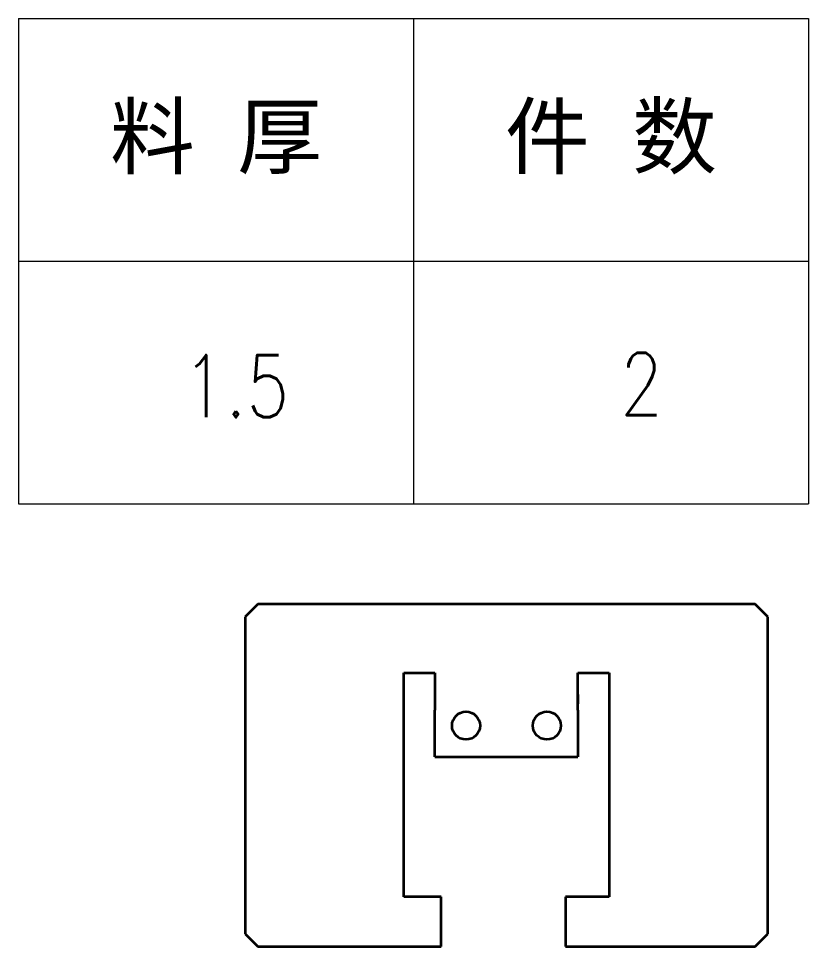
# Model space of a CAD drawing. Header units: millimetres. Extents: x 1201 to 11615, y -7347 to 2683.
# Drawn here: x 6216.9 to 6343.9, y 1857.2 to 2006.4 of the extents above; entities that cross this region are included whole.
import ezdxf
from ezdxf.enums import TextEntityAlignment as Align

# ---------------------------------------------------------------- set-up
doc = ezdxf.new("R2010")
doc.units = ezdxf.units.MM
doc.layers.add('DIM', color=3, linetype='Continuous', lineweight=20)
doc.layers.add('DRAWING', color=7, linetype='Continuous', lineweight=35)
doc.styles.add('DIM', font='romans.shx', dxfattribs={"width": 0.8, "bigfont": 'bigfont.shx'})
doc.styles.get("Standard").update_dxf_attribs({"font": 'arial.ttf'})

# ---------------------------------------------------------------- blocks, each defined once
blk = doc.blocks.new('*T31')
at = {"color": 0, "linetype": 'ByBlock', "lineweight": -2, "transparency": 16777216}
for p, q in [((0, 0), (127, 0)), ((0, 0), (0, -78)), ((63.5, 0), (63.5, -78)), ((127, 0), (127, -78)), ((0, -39), (127, -39)), ((0, -78), (127, -78))]:
    blk.add_line(p, q, dxfattribs=at)
at = {"color": 0, "transparency": 16777216, "char_height": 10, "width": 60.5, "attachment_point": 5}
for s, insert in [('{\\fSimSun|b0|i0|c134|p2;料 厚}', (31.75, -19.5)), ('{\\fSimSun|b0|i0|c134|p2;件 数}', (95.25, -19.5))]:
    blk.add_mtext(s, dxfattribs=dict(at, insert=insert))
blk = doc.blocks.new('拆图参数')
blk.add_blockref('*T31', (-63.5, 78))
at = {"style": 'DIM', "width": 0.8}
blk.add_attdef('6', text='', height=10, dxfattribs=at).set_placement((-37.13, 18.91), align=Align.MIDDLE_LEFT)
blk.add_attdef('1', text='', height=10, dxfattribs=at).set_placement((36.65, 19.27), align=Align.MIDDLE_CENTER)

msp = doc.modelspace()

# ---------------------------------------------------------------- linework, layer by layer
at = {"layer": 'DRAWING', "lineweight": 35, "ltscale": 0.070711}
for p, q in [((6255.375, 1912.197), (6253.375, 1910.197)), ((6337.375, 1910.197), (6335.375, 1912.197)), ((6253.375, 1859.197), (6255.375, 1857.197)), ((6335.375, 1857.197), (6337.375, 1859.197))]:
    msp.add_line(p, q, dxfattribs=at)
at = {"layer": 'DRAWING', "lineweight": 35}
for p, q in [((6335.375, 1912.197), (6255.375, 1912.197)), ((6253.375, 1910.197), (6253.375, 1859.197)), ((6337.375, 1859.197), (6337.375, 1910.197)), ((6278.875, 1865.197), (6278.875, 1901.197)), ((6311.875, 1901.197), (6311.875, 1865.197)), ((6283.875, 1887.697), (6306.875, 1887.697)), ((6255.375, 1857.197), (6284.875, 1857.197)), ((6304.875, 1857.197), (6335.375, 1857.197))]:
    msp.add_line(p, q, dxfattribs=at)
at = {"layer": 'DRAWING', "lineweight": 35, "ltscale": 0.125}
for p, q in [((6278.875, 1901.197), (6283.875, 1901.197)), ((6306.875, 1901.197), (6311.875, 1901.197))]:
    msp.add_line(p, q, dxfattribs=at)
at = {"layer": 'DRAWING', "lineweight": 35, "ltscale": 0.0375}
for p, q in [((6283.875, 1901.197), (6283.875, 1899.697)), ((6306.875, 1899.697), (6306.875, 1901.197)), ((6283.875, 1897.697), (6283.875, 1896.197)), ((6306.875, 1897.697), (6306.875, 1896.197))]:
    msp.add_line(p, q, dxfattribs=at)
at = {"layer": 'DRAWING', "lineweight": 35, "ltscale": 0.05}
for p, q in [((6283.875, 1899.697), (6283.875, 1897.697)), ((6306.875, 1897.697), (6306.875, 1899.697))]:
    msp.add_line(p, q, dxfattribs=at)
at = {"layer": 'DRAWING', "lineweight": 35, "ltscale": 0.0625}
for p, q in [((6283.875, 1897.697), (6283.875, 1895.197)), ((6306.875, 1895.197), (6306.875, 1897.697))]:
    msp.add_line(p, q, dxfattribs=at)
at = {"layer": 'DRAWING', "lineweight": 35, "ltscale": 0.1875}
for p, q in [((6283.875, 1887.697), (6283.875, 1895.197)), ((6306.875, 1895.197), (6306.875, 1887.697))]:
    msp.add_line(p, q, dxfattribs=at)
at = {"layer": 'DRAWING', "lineweight": 35, "ltscale": 0.15}
msp.add_line((6284.875, 1865.197), (6278.875, 1865.197), dxfattribs=at)
at = {"layer": 'DRAWING', "lineweight": 35, "ltscale": 0.2}
for p, q in [((6284.875, 1857.197), (6284.875, 1865.197)), ((6304.875, 1865.197), (6304.875, 1857.197))]:
    msp.add_line(p, q, dxfattribs=at)
at = {"layer": 'DRAWING', "lineweight": 35, "ltscale": 0.175}
msp.add_line((6311.875, 1865.197), (6304.875, 1865.197), dxfattribs=at)
at = {"layer": 'DRAWING', "lineweight": 35}
for centre in [(6288.875, 1892.697), (6301.875, 1892.697)]:
    msp.add_circle(centre, 2.25, dxfattribs=at)

# ---------------------------------------------------------------- block references
at = {"layer": 'DIM', "ltscale": 2}
msp.add_blockref('拆图参数', (6280.428, 1928.356), dxfattribs=at).add_auto_attribs({'1': '2', '6': '1.5'})

doc.saveas('drawing.dxf')
